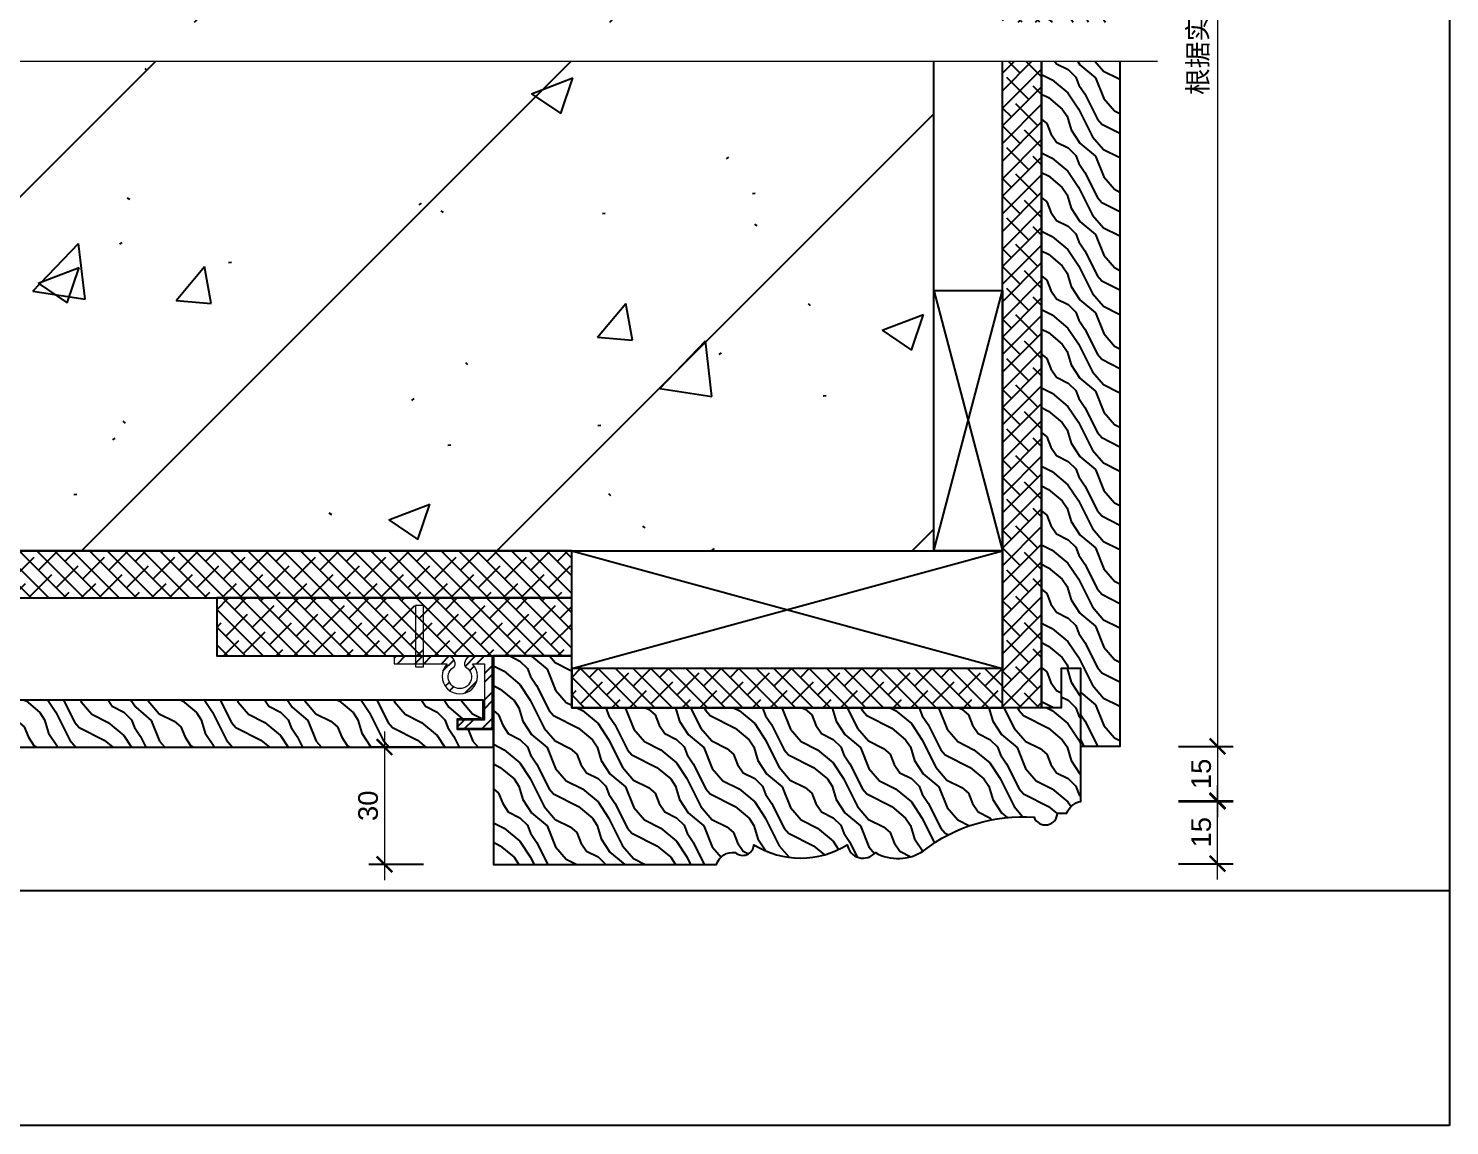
# Model space of a CAD drawing. Header units: millimetres. Extents: x 6321 to 120763, y -355 to 15211.
# Drawn here: x 50862.2 to 51225.1, y 8084.8 to 8364.8 of the extents above; entities that cross this region are included whole.
import ezdxf

# ---------------------------------------------------------------- set-up
doc = ezdxf.new("R2010")
doc.units = ezdxf.units.MM
doc.layers.add('_ACM-A-ANNO-DIMS', color=2, linetype='Continuous', lineweight=13)
for name, color, linetype in [('I-DETL-LW01', 1, 'Continuous'), ('I-DETL-LW02', 2, 'Continuous'), ('I-DETL-LW251', 251, 'Continuous'), ('PE-尺寸标注', 44, 'Continuous'), ('WALL TYPE$0$HATCH', 8, 'Continuous'), ('WALL TYPE$0$I-SECT-LW03', 3, 'Continuous')]:
    doc.layers.add(name, color=color, linetype=linetype)
doc.styles.add('Arial', font='ARIALUNI.ttf')
doc.dimstyles.new('Aec-Arch-M-2', dxfattribs={"dimscale": 2, "dimtxt": 2.5, "dimasz": 2, "dimexe": 2, "dimexo": 2, "dimgap": 0.8, "dimtad": 1, "dimdec": 0, "dimrnd": 1, "dimzin": 3, "dimdsep": 46, "dimtxsty": 'Arial', "dimblk": 'WALL TYPE$0$_ArchTick', "dimcen": 2.5, "dimdle": 2, "dimclrd": 256, "dimclre": 256, "dimclrt": 256, "dimazin": 2, "dimtfac": 0.75, "dimtdec": 0, "dimtix": 1, "dimtmove": 2, "dimatfit": 2, "dimfxl": 5, "dimfxlon": 1, "dimtolj": 1, "dimtzin": 0, "dimlwd": -1, "dimarcsym": 0})

# ---------------------------------------------------------------- blocks, each defined once
blk = doc.blocks.new('海龙_1215173755')
at = {"layer": 'WALL TYPE$0$HATCH', "ltscale": 2}
h = blk.add_hatch(dxfattribs=at)
h.set_pattern_fill('ANSI32', color=256, scale=0.5)
h.set_pattern_definition([(45, (-39299.69784487303, -12402.66931678472), (-3.367596045400933, 3.367596045400933), []), (45, (-39297.45277987303, -12402.66931678472), (-3.367596045400933, 3.367596045400933), [])])
edge = h.paths.add_edge_path()
edge.add_line((2.291405648800719, -7.1853693941448), (2.291405648895307, 11.2586301537176))
edge.add_line((2.291405648895307, 11.2586301537176), (-2.766336400527507, 11.2586301537176))
edge.add_arc((-2.766336402286313, 9.258630153718839), 1.999999999998765, 89.99999994961394, 201.2138913290534)
edge.add_arc((-5.973488088030813, 5.890560184772322), 2.965716505140973, -243.08079552205038, 63.080795825394205, ccw=False)
edge.add_arc((-9.180639785015451, 9.258630153719412), 1.999999999998192, 338.7861084524729, 450.0000000000145)
edge.add_line((-9.180639785015956, 11.2586301537176), (-22.73189232477307, 11.2586301537176))
edge.add_line((-22.73189232477307, 11.2586301537176), (-22.73189232477307, 9.258630153717604))
edge.add_line((-22.73189232477307, 9.258630153717604), (-9.180639785015956, 9.258630153717604))
edge.add_arc((-5.973488092764455, 6.085253332828891), 4.511778188748358, 135.3032882784527, 404.6967117215473)
edge.add_line((-2.766336400512955, 9.258630153717604), (0.2914056488953065, 9.258630153717604))
edge.add_line((0.2914056488953065, 9.258630153717604), (0.2914056488007191, -3.505607322171272))
edge.add_line((0.2914056488007191, -3.505607322171272), (0.2914056488007191, -5.106938799261115))
edge.add_line((0.2914056488007191, -5.106938799261115), (-6.499315307970392, -5.10693879925384))
edge.add_line((-6.499315307970392, -5.10693879925384), (-6.499315307970392, -7.1853693941448))
edge.add_line((-6.499315307970392, -7.1853693941448), (2.291405648800719, -7.1853693941448))
at = {"color": 1, "linetype": 'Continuous', "lineweight": 15, "elevation": 7.839925138837386}
blk.add_lwpolyline([(-17.26337170643092, 24.12776406589728), (-17.26337170643092, 8.526522878431933), (-15.24067591447965, 8.526522878431933), (-15.24067591447965, 24.12776406589728)], close=True, dxfattribs=at)
at = {"color": 1, "linetype": 'Continuous', "lineweight": 15}
blk.add_lwpolyline([(2.291405648800719, -7.1853693941448), (2.291405648895307, 11.2586301537176), (-2.766336400527507, 11.2586301537176, 0.5273176530246371), (-4.630808598572912, 8.534928952069095, -4.178275816144416), (-7.31616759148892, 8.534928944960484, 0.5273176539620763), (-9.180639785015956, 11.2586301537176), (-22.73189232477307, 11.2586301537176), (-22.73189232477307, 9.258630153717604), (-9.180639785015956, 9.258630153717604, 2.396255539831327), (-2.766336400512955, 9.258630153717604), (0.2914056488953065, 9.258630153717604), (0.2914056488007191, -3.505607322171272), (0.2914056488007191, -5.106938799261115), (-6.499315307970392, -5.10693879925384), (-6.499315307970392, -7.1853693941448)], format="xyb", close=True, dxfattribs=at)
blk = doc.blocks.new('海龙_1215174788')
at = {"layer": 'I-DETL-LW01'}
for p, q in [((-54.99961099407665, 0), (54.99961099407665, -30.00060239396589)), ((-54.99961099407665, -30.00060239396589), (54.99961099407665, 0))]:
    blk.add_line(p, q, dxfattribs=at)
blk.add_lwpolyline([(54.99961099407665, -30.00060239396589), (-54.99961099407665, -30.00060239396589), (-54.99961099407665, 0), (54.99961099407665, 0), (54.99961099407665, -30.00060239396589)], close=True, dxfattribs=at)
blk = doc.blocks.new('K_01')
at = {"layer": 'I-DETL-LW01'}
for p, q in [((-8.75, 0), (8.75, -66.47123560730688)), ((-8.75, -66.47123560730688), (8.75, 0))]:
    blk.add_line(p, q, dxfattribs=at)
blk.add_lwpolyline([(8.75, -66.47123560730688), (-8.75, -66.47123560730688), (-8.75, 0), (8.75, 0), (8.75, -66.47123560730688)], close=True, dxfattribs=at)
blk = doc.blocks.new('WALL TYPE$0$_ArchTick')
at = {"color": 0, "linetype": 'ByBlock', "const_width": 0.15}
blk.add_lwpolyline([(-0.5, -0.5), (0.5, 0.5)], dxfattribs=at)
blk = doc.blocks.new('*D182')
at = {"layer": '_ACM-A-ANNO-DIMS', "ltscale": 2, "transparency": 16777216}
blk.add_line((50953.15378787508, 8185.361577973501), (50953.15378787508, 8147.420301841121), dxfattribs=at)
at = {"layer": '_ACM-A-ANNO-DIMS', "linetype": 'Continuous', "lineweight": -2, "ltscale": 2, "transparency": 16777216}
for p, q in [((50963.15378787508, 8181.361577973501), (50949.15378787508, 8181.361577973501)), ((50963.15378787508, 8151.420301841121), (50949.15378787508, 8151.420301841121))]:
    blk.add_line(p, q, dxfattribs=at)
at = {"layer": 'Defpoints', "color": 0, "linetype": 'Continuous', "ltscale": 2, "transparency": 16777216}
for p in [(50980.96319550779, 8181.361577973501), (50953.15378787508, 8151.420301841121), (50980.96307391734, 8151.420301841121)]:
    blk.add_point(p, dxfattribs=at)
at = {"layer": '_ACM-A-ANNO-DIMS', "linetype": 'Continuous', "ltscale": 2, "transparency": 16777216, "xscale": 4, "yscale": 4, "zscale": 4}
for p, rotation in [((50953.15378787508, 8181.361577973501), 90), ((50953.15378787508, 8151.420301841121), 270)]:
    blk.add_blockref('WALL TYPE$0$_ArchTick', p, dxfattribs=dict(at, rotation=rotation))
at = {"layer": '_ACM-A-ANNO-DIMS', "linetype": 'Continuous', "ltscale": 2, "transparency": 16777216, "insert": (50948.99921761586, 8166.390939907295), "char_height": 5, "attachment_point": 5, "rotation": 90, "style": 'Arial'}
blk.add_mtext('\\A1;30', dxfattribs=at)
blk = doc.blocks.new('*D222')
at = {"layer": '_ACM-A-ANNO-DIMS', "ltscale": 2, "transparency": 16777216}
blk.add_line((51165.88811709342, 8545.326482005743), (51165.88811709342, 8177.533391093795), dxfattribs=at)
at = {"layer": '_ACM-A-ANNO-DIMS', "linetype": 'Continuous', "lineweight": -2, "ltscale": 2, "transparency": 16777216}
for p, q in [((51155.88811709342, 8541.326482005743), (51169.88811709342, 8541.326482005743)), ((51155.88811709342, 8181.533391093795), (51169.88811709342, 8181.533391093795))]:
    blk.add_line(p, q, dxfattribs=at)
at = {"layer": 'Defpoints', "color": 0, "linetype": 'Continuous', "ltscale": 2, "transparency": 16777216}
for p in [(51140.96319550779, 8541.326482005743), (51140.96319550792, 8181.533391093795), (51165.88811709342, 8181.533391093795)]:
    blk.add_point(p, dxfattribs=at)
at = {"layer": '_ACM-A-ANNO-DIMS', "linetype": 'Continuous', "ltscale": 2, "transparency": 16777216, "xscale": 4, "yscale": 4, "zscale": 4}
for p, rotation in [((51165.88811709342, 8541.326482005743), 90), ((51165.88811709342, 8181.533391093795), 270)]:
    blk.add_blockref('WALL TYPE$0$_ArchTick', p, dxfattribs=dict(at, rotation=rotation))
at = {"layer": '_ACM-A-ANNO-DIMS', "linetype": 'Continuous', "ltscale": 2, "transparency": 16777216, "insert": (51161.1145154563, 8361.429936549754), "char_height": 5, "attachment_point": 5, "rotation": 90, "style": 'Arial'}
blk.add_mtext('\\A1;根据实际', dxfattribs=at)
blk = doc.blocks.new('*D221')
at = {"layer": '_ACM-A-ANNO-DIMS', "ltscale": 2, "transparency": 16777216}
blk.add_line((51165.88811709345, 8185.533391093795), (51165.88811709345, 8163.51093016616), dxfattribs=at)
at = {"layer": '_ACM-A-ANNO-DIMS', "linetype": 'Continuous', "lineweight": -2, "ltscale": 2, "transparency": 16777216}
for p, q in [((51155.88811709345, 8181.533391093795), (51169.88811709345, 8181.533391093795)), ((51155.88811709345, 8167.51093016616), (51169.88811709345, 8167.51093016616))]:
    blk.add_line(p, q, dxfattribs=at)
at = {"layer": 'Defpoints', "color": 0, "linetype": 'Continuous', "ltscale": 2, "transparency": 16777216}
for p in [(51140.96319550792, 8181.533391093795), (51140.96319550792, 8167.51093016616), (51165.88811709345, 8167.51093016616)]:
    blk.add_point(p, dxfattribs=at)
at = {"layer": '_ACM-A-ANNO-DIMS', "linetype": 'Continuous', "ltscale": 2, "transparency": 16777216, "xscale": 4, "yscale": 4, "zscale": 4}
for p, rotation in [((51165.88811709345, 8181.533391093795), 90), ((51165.88811709345, 8167.51093016616), 270)]:
    blk.add_blockref('WALL TYPE$0$_ArchTick', p, dxfattribs=dict(at, rotation=rotation))
at = {"layer": '_ACM-A-ANNO-DIMS', "linetype": 'Continuous', "ltscale": 2, "transparency": 16777216, "insert": (51161.73354683422, 8174.522160629962), "char_height": 5, "attachment_point": 5, "rotation": 90, "style": 'Arial'}
blk.add_mtext('\\A1;15', dxfattribs=at)
blk = doc.blocks.new('*D220')
at = {"layer": '_ACM-A-ANNO-DIMS', "ltscale": 2, "transparency": 16777216}
blk.add_line((51165.88811709345, 8147.59199086017), (51165.88811709345, 8171.682966786289), dxfattribs=at)
at = {"layer": '_ACM-A-ANNO-DIMS', "linetype": 'Continuous', "lineweight": -2, "ltscale": 2, "transparency": 16777216}
for p, q in [((51155.88811709345, 8167.682966786289), (51169.88811709345, 8167.682966786289)), ((51155.88811709345, 8151.59199086017), (51169.88811709345, 8151.59199086017))]:
    blk.add_line(p, q, dxfattribs=at)
at = {"layer": 'Defpoints', "color": 0, "linetype": 'Continuous', "ltscale": 2, "transparency": 16777216}
for p in [(51140.96319550779, 8167.682966786289), (51165.88811709345, 8167.682966786289), (51140.96319550779, 8151.59199086017)]:
    blk.add_point(p, dxfattribs=at)
at = {"layer": '_ACM-A-ANNO-DIMS', "linetype": 'Continuous', "ltscale": 2, "transparency": 16777216, "xscale": 4, "yscale": 4, "zscale": 4}
for p, rotation in [((51165.88811709345, 8167.682966786289), 90), ((51165.88811709345, 8151.59199086017), 270)]:
    blk.add_blockref('WALL TYPE$0$_ArchTick', p, dxfattribs=dict(at, rotation=rotation))
at = {"layer": '_ACM-A-ANNO-DIMS', "linetype": 'Continuous', "ltscale": 2, "transparency": 16777216, "insert": (51161.73354683422, 8159.637478823214), "char_height": 5, "attachment_point": 5, "rotation": 90, "style": 'Arial'}
blk.add_mtext('\\A1;15', dxfattribs=at)

msp = doc.modelspace()

# ---------------------------------------------------------------- hatches: boundary and pattern name
h = msp.add_hatch()
h.set_pattern_fill('0-钢筋混凝土001-DOM', color=250, scale=15, pattern_type=2)
h.set_pattern_definition([(45, (48203.46319550776, 10862.37605782841), (-53.03300858899107, 53.03300858899107), []), (49.99999999999999, (48203.46319550776, 10862.37605782841), (107.589027390113, -9.412820247389266), [11.25, -123.75]), (355, (48203.46319550776, 10862.37605782841), (-20.81270004195, 112.8288200550018), [9, -99]), (100.4514, (48212.42894750276, 10861.59165682382), (86.77640725710323, 103.415931309143), [9.5610285, -105.1713168]), (46.18420000000001, (48203.46319550776, 10892.37605782841), (160.0861572938467, -24.82785214935271), [16.875, -185.625]), (96.6356, (48216.80370725277, 10890.30706177382), (140.1994058323055, 146.1176806350663), [14.3415432, -157.75695]), (351.1842, (48203.46319550776, 10892.37605782841), (140.1992917700441, 146.1177901387987), [13.5, -148.5]), (21, (48218.46319550776, 10884.87605782841), (89.53605781776925, -60.39283359980082), [11.25, -123.75]), (326.0000000000001, (48218.46319550776, 10884.87605782841), (36.49729978823727, 108.772506757028), [9, -99]), (71.4514, (48225.92453045726, 10879.84331692832), (126.0333942872235, 48.37957450649286), [9.5610285, -105.1713168]), (37.50000000000001, (48203.46319550726, 10862.37605782832), (1.8239782975936, 49.93407807469672), [0.75, -97.8, 0.75, -100.5, 0.75, -99.375]), (7.499999999999999, (48203.46319550726, 10862.37605782832), (39.46043061632229, 59.16175678235403), [0.75, -57.3, 0.75, -95.55, 0.75, -37.875]), (327.5, (48170.01319550726, 10862.37605782832), (80.07336542586135, -3.383230760156997), [0.75, -37.5, 0.75, -117, 0.75, -155.25]), (317.5, (48155.01319550276, 10862.37605782382), (87.47792540135794, 15.01574734984763), [0.75, -48.75, 0.75, -77.69999999999999, 0.75, -110.25])])
h.paths.add_polyline_path([(51093.46319550777, 8356.343918239701), (50827.31908798958, 8356.343918239701), (50824.81908798959, 8349.475224691061), (50819.81908798958, 8363.212611788342), (50817.31908798958, 8356.343918239701), (50520.2005391782, 8356.343918239701), (50520.20053917819, 8231.420238531206), (51093.46319550776, 8231.420238531206)])
h.paths.add_polyline_path([(50827.31908798959, 8366.343918239701), (51093.46319550778, 8366.343918239701), (51093.46319550776, 8491.267597948197), (50520.20053917821, 8491.267597948197), (50520.20053917821, 8391.944891640087), (50527.06923272684, 8389.44489164009), (50513.33184562957, 8384.44489164009), (50520.20053917819, 8381.944891640094), (50520.2005391782, 8366.343918239701), (50817.3190879896, 8366.343918239701), (50819.81908798958, 8368.650253528258), (50824.81908798959, 8359.475224691054)])
at = {"layer": 'I-DETL-LW251'}
h = msp.add_hatch(dxfattribs=at)
h.set_pattern_fill('ANSI38', color=250, angle=-1.272221872585407e-14)
h.set_pattern_definition([(44.99999999999999, (11678.68264750297, -4268.35191951361), (-2.245064030267288, 2.245064030267289), []), (135, (11678.68264750297, -4268.35191951361), (-6.735192090801863, 2.24506403026729), [7.9375, -4.7625])])
h.paths.add_polyline_path([(51110.96319550777, 8366.343918239701), (51120.96319550776, 8366.343918239701), (51120.96319550776, 8531.268327303998), (51110.96319550776, 8531.268327303998)])
h.paths.add_polyline_path([(51120.96319550776, 8356.343918239701), (51110.96319550777, 8356.343918239701), (51110.96319550776, 8191.419448201152), (51120.96319550776, 8191.419448201152)])
h = msp.add_hatch(dxfattribs=at)
h.set_pattern_fill('ANSI38', color=250, angle=-90.00000000000001)
h.set_pattern_definition([(315, (40173.8296420254, 44493.26620055972), (2.245064030267289, 2.245064030267288), []), (44.99999999999999, (40173.8296420254, 44493.26620055972), (2.24506403026729, 6.735192090801864), [7.9375, -4.7625])])
h.paths.add_polyline_path([(50520.2005391782, 8231.420238531206), (50520.2005391782, 8219.420238531213), (51000.96397351961, 8219.420238531206), (51000.96397351961, 8231.420238531206)])
h = msp.add_hatch(dxfattribs=at)
h.set_pattern_fill('ANSI38', color=250, angle=-90.00000000000001)
h.set_pattern_definition([(315, (51449.17870680094, 7502.47904100406), (2.245064030267289, 2.245064030267288), []), (44.99999999999999, (51449.17870680094, 7502.47904100406), (2.24506403026729, 6.735192090801864), [7.9375, -4.7625])])
h.paths.add_polyline_path([(50910.33831207493, 8219.42020809096), (50910.33831207493, 8204.620208090957), (51000.96397351961, 8204.620208138243), (51000.96397351961, 8219.420208138246)])
h = msp.add_hatch(dxfattribs=at)
h.set_pattern_fill('ANSI38', color=250, angle=-90.00000000000001)
h.set_pattern_definition([(315, (11678.68264750297, -4209.307738811224), (2.245064030267289, 2.245064030267288), []), (44.99999999999999, (11678.68264750297, -4209.307738811224), (2.24506403026729, 6.735192090801864), [7.9375, -4.7625])])
h.paths.add_polyline_path([(51110.96319550776, 8201.419636137241), (51000.96397351961, 8201.419636137241), (51000.96397351961, 8191.419636137241), (51110.96319550776, 8191.419636137241)])
at = {"layer": 'PE-尺寸标注'}
h = msp.add_hatch(dxfattribs=at)
h.set_pattern_fill('木纹面1', color=250, scale=5, angle=-90.00000000000001, style=0, pattern_type=2)
h.set_pattern_definition([(333.43494882, (11679.54917000297, -4286.28518076361), (-1.019976211198673e-09, -19.9999999776412), [4.62136835, -17.7393114]), (310.60129465, (11696.84313625297, -4273.128141413609), (1.801355298598903e-08, -19.99999998960277), [4.1580665, -88.037378]), (310.60129465, (11716.84313625297, -4283.128141413609), (1.801355298598903e-08, -19.99999998960277), [4.1580665, -88.037378]), (310.60129465, (11736.84313625297, -4293.128141413609), (-1.452601694144764e-08, -19.99999995163994), [4.1580665, -88.037378]), (333.43494882, (11676.75429800297, -4276.13774476361), (-1.019976211198673e-09, -19.9999999776412), [4.2370078, -18.12367195]), (320.19442891, (11680.54399300297, -4278.032592263609), (7.906954014466862e-10, -20.00000001048198), [2.2404905, -75.862006]), (320.19442891, (11700.54399300297, -4288.032592263609), (7.906954014466862e-10, -20.00000001048198), [2.2404905, -75.862006]), (320.19442891, (11720.54399300297, -4298.032592263609), (7.906954014466862e-10, -20.00000001048198), [2.2404905, -75.862006]), (291.80140949, (11682.26518550297, -4279.46691931361), (-2.658084518818019e-08, -19.99999999207265), [2.86871215, -50.9829359]), (303.69006753, (11683.33059845297, -4282.13045171361), (-1.246418956594856e-08, -20.00000002516126), [2.521813, -33.53369975]), (333.4349488, (11684.72944860297, -4284.22872696361), (-8.001292847099853e-09, -19.9999999776412), [3.3552885, -19.0053909]), (315, (11687.73051020297, -4285.72925776361), (-3.216245293956312e-15, -19.99999996643937), [2.7178182, -53.8507243]), (315, (11707.73051020297, -4295.72925776361), (-3.216245293956312e-15, -19.99999996643937), [2.7178182, -53.8507243]), (291.80140949, (11689.65229785297, -4287.65104541361), (-2.658084518818019e-08, -19.99999999207265), [2.19237, -51.65927799999999]), (333.4349488, (11676.29213715297, -4269.656664313609), (-8.001292847099853e-09, -19.9999999776412), [7.1895999, -15.1710799]), (320.19442891, (11682.72271080297, -4272.87195116361), (7.906954014466862e-10, -20.00000001048198), [4.573562, -73.5289349]), (320.19442891, (11702.72271080297, -4282.87195116361), (7.906954014466862e-10, -20.00000001048198), [4.573562, -73.5289349]), (320.19442891, (11722.72271080297, -4292.87195116361), (7.906954014466862e-10, -20.00000001048198), [4.573562, -73.5289349]), (303.69006753, (11686.23621835297, -4275.79987411361), (-1.246418956594856e-08, -20.00000002516126), [2.2405595, -33.8149534]), (285.9453959, (11687.47905705297, -4277.66413216361), (-1.449476090150599e-06, -19.99999999510854), [3.5624845, -69.23861445]), (303.69006753, (11688.45774675297, -4281.08954626361), (-1.246418956594856e-08, -20.00000002516126), [4.0929665, -31.9625462]), (320.19442891, (11690.72811610297, -4284.49510026361), (7.906954014466862e-10, -20.00000001048198), [5.197338, -72.905159]), (320.19442891, (11710.72811610297, -4294.49510026361), (7.906954014466862e-10, -20.00000001048198), [5.197338, -72.905159]), (320.1944289, (11730.72811610297, -4304.49510026361), (-2.699962361392391e-09, -20.00000001048198), [5.197338, -72.905159]), (291.80140949, (11694.72082385297, -4287.82236011361), (-2.658084518818019e-08, -19.99999999207265), [5.7145015, -48.137147]), (320.19442891, (11683.68264750297, -4268.35191951361), (7.906954014466862e-10, -20.00000001048198), [5.214066750000001, -72.88842999999999]), (320.19442891, (11703.68264750297, -4278.35191951361), (7.906954014466862e-10, -20.00000001048198), [5.214066750000001, -72.88842999999999]), (320.19442891, (11723.68264750297, -4288.35191951361), (7.906954014466862e-10, -20.00000001048198), [5.214066750000001, -72.88842999999999]), (303.69006753, (11687.68820450297, -4271.68988371361), (-1.246418956594856e-08, -20.00000002516126), [4.838075, -31.21743775]), (296.56505118, (11690.37188570297, -4275.71540541361), (1.019971999154131e-09, -19.9999999776412), [7.985959999999986, -81.45675899999979]), (296.56505118, (11710.37188570297, -4285.71540541361), (1.019971999154131e-09, -19.9999999776412), [7.985959999999986, -81.45675899999979]), (310.60129465, (11693.94333400297, -4282.85828651361), (1.801355298598903e-08, -19.99999998960277), [4.319301400000001, -87.87614315]), (310.60129465, (11713.94333400297, -4292.85828651361), (1.801355298598903e-08, -19.99999998960277), [4.319301400000001, -87.87614315]), (310.60129465, (11733.94333400297, -4302.85828451361), (1.801355298598903e-08, -19.99999998960277), [4.319301400000001, -87.87614315]), (303.69006753, (11690.46652305297, -4269.68660901361), (-1.246418956594856e-08, -20.00000002516126), [2.73579165, -33.31972211]), (296.5650512, (11691.98406720297, -4271.96292526361), (8.001286414609262e-09, -19.9999999776412), [7.158076199999987, -82.28464299999978]), (296.5650512, (11711.98406720297, -4281.96292526361), (-8.144143126213724e-08, -20.00000002236256), [7.158076199999987, -82.28464299999978]), (310.60129465, (11695.18525600297, -4278.365303263609), (1.801355298598903e-08, -19.99999998960277), [1.700823, -90.49462155]), (310.60129465, (11715.18525600297, -4288.365303263609), (1.801355298598903e-08, -19.99999998960277), [1.700823, -90.49462155]), (310.60129465, (11735.18525600297, -4298.365303013609), (1.801355298598903e-08, -19.99999998960277), [1.700823, -90.49462155])])
h.paths.add_polyline_path([(51140.96319550777, 8356.343918239701), (51120.96319550777, 8356.343918239701), (51120.96319550776, 8191.419448201152), (51125.96287861154, 8191.419417715955), (51125.96287861154, 8201.419387228827), (51130.96319550776, 8201.419387228827), (51130.96319550776, 8181.533391093788), (51140.96319550776, 8181.533391093792)])
h.paths.add_polyline_path([(51140.96319550776, 8541.154445385615), (51130.96319550776, 8541.154445385615), (51130.96319550776, 8521.26844925058), (51125.96287861154, 8521.26844925058), (51125.96287861154, 8531.268418763451), (51120.96319550776, 8531.268388278255), (51120.96319550776, 8366.343918239701), (51140.96319550777, 8366.343918239701)])
h = msp.add_hatch(dxfattribs=at)
h.set_pattern_fill('木纹面1', color=250, scale=5, angle=-90.00000000000001, style=0, pattern_type=2)
h.set_pattern_definition([(333.43494882, (11679.54917000297, -4227.241000061224), (-1.019976211198673e-09, -19.9999999776412), [4.62136835, -17.7393114]), (310.60129465, (11696.84313625297, -4214.083960711224), (1.801355298598903e-08, -19.99999998960277), [4.1580665, -88.037378]), (310.60129465, (11716.84313625297, -4224.083960711224), (1.801355298598903e-08, -19.99999998960277), [4.1580665, -88.037378]), (310.60129465, (11736.84313625297, -4234.083960711224), (-1.452601694144764e-08, -19.99999995163994), [4.1580665, -88.037378]), (333.43494882, (11676.75429800297, -4217.093564061224), (-1.019976211198673e-09, -19.9999999776412), [4.2370078, -18.12367195]), (320.19442891, (11680.54399300297, -4218.988411561224), (7.906954014466862e-10, -20.00000001048198), [2.2404905, -75.862006]), (320.19442891, (11700.54399300297, -4228.988411561224), (7.906954014466862e-10, -20.00000001048198), [2.2404905, -75.862006]), (320.19442891, (11720.54399300297, -4238.988411561224), (7.906954014466862e-10, -20.00000001048198), [2.2404905, -75.862006]), (291.80140949, (11682.26518550297, -4220.422738611224), (-2.658084518818019e-08, -19.99999999207265), [2.86871215, -50.9829359]), (303.69006753, (11683.33059845297, -4223.086271011224), (-1.246418956594856e-08, -20.00000002516126), [2.521813, -33.53369975]), (333.4349488, (11684.72944860297, -4225.184546261225), (-8.001292847099853e-09, -19.9999999776412), [3.3552885, -19.0053909]), (315, (11687.73051020297, -4226.685077061225), (-3.216245293956312e-15, -19.99999996643937), [2.7178182, -53.8507243]), (315, (11707.73051020297, -4236.685077061225), (-3.216245293956312e-15, -19.99999996643937), [2.7178182, -53.8507243]), (291.80140949, (11689.65229785297, -4228.606864711224), (-2.658084518818019e-08, -19.99999999207265), [2.19237, -51.65927799999999]), (333.4349488, (11676.29213715297, -4210.612483611224), (-8.001292847099853e-09, -19.9999999776412), [7.1895999, -15.1710799]), (320.19442891, (11682.72271080297, -4213.827770461225), (7.906954014466862e-10, -20.00000001048198), [4.573562, -73.5289349]), (320.19442891, (11702.72271080297, -4223.827770461225), (7.906954014466862e-10, -20.00000001048198), [4.573562, -73.5289349]), (320.19442891, (11722.72271080297, -4233.827770461225), (7.906954014466862e-10, -20.00000001048198), [4.573562, -73.5289349]), (303.69006753, (11686.23621835297, -4216.755693411224), (-1.246418956594856e-08, -20.00000002516126), [2.2405595, -33.8149534]), (285.9453959, (11687.47905705297, -4218.619951461224), (-1.449476090150599e-06, -19.99999999510854), [3.5624845, -69.23861445]), (303.69006753, (11688.45774675297, -4222.045365561225), (-1.246418956594856e-08, -20.00000002516126), [4.0929665, -31.9625462]), (320.19442891, (11690.72811610297, -4225.450919561225), (7.906954014466862e-10, -20.00000001048198), [5.197338, -72.905159]), (320.19442891, (11710.72811610297, -4235.450919561225), (7.906954014466862e-10, -20.00000001048198), [5.197338, -72.905159]), (320.1944289, (11730.72811610297, -4245.450919561225), (-2.699962361392391e-09, -20.00000001048198), [5.197338, -72.905159]), (291.80140949, (11694.72082385297, -4228.778179411224), (-2.658084518818019e-08, -19.99999999207265), [5.7145015, -48.137147]), (320.19442891, (11683.68264750297, -4209.307738811224), (7.906954014466862e-10, -20.00000001048198), [5.214066750000001, -72.88842999999999]), (320.19442891, (11703.68264750297, -4219.307738811224), (7.906954014466862e-10, -20.00000001048198), [5.214066750000001, -72.88842999999999]), (320.19442891, (11723.68264750297, -4229.307738811224), (7.906954014466862e-10, -20.00000001048198), [5.214066750000001, -72.88842999999999]), (303.69006753, (11687.68820450297, -4212.645703011224), (-1.246418956594856e-08, -20.00000002516126), [4.838075, -31.21743775]), (296.56505118, (11690.37188570297, -4216.671224711225), (1.019971999154131e-09, -19.9999999776412), [7.985959999999985, -81.45675899999978]), (296.56505118, (11710.37188570297, -4226.671224711225), (1.019971999154131e-09, -19.9999999776412), [7.985959999999985, -81.45675899999978]), (310.60129465, (11693.94333400297, -4223.814105811224), (1.801355298598903e-08, -19.99999998960277), [4.319301400000001, -87.87614315]), (310.60129465, (11713.94333400297, -4233.814105811224), (1.801355298598903e-08, -19.99999998960277), [4.319301400000001, -87.87614315]), (310.60129465, (11733.94333400297, -4243.814103811224), (1.801355298598903e-08, -19.99999998960277), [4.319301400000001, -87.87614315]), (303.69006753, (11690.46652305297, -4210.642428311225), (-1.246418956594856e-08, -20.00000002516126), [2.73579165, -33.31972211]), (296.5650512, (11691.98406720297, -4212.918744561224), (8.001286414609262e-09, -19.9999999776412), [7.158076199999986, -82.28464299999976]), (296.5650512, (11711.98406720297, -4222.918744561224), (-8.144143126213724e-08, -20.00000002236256), [7.158076199999986, -82.28464299999976]), (310.60129465, (11695.18525600297, -4219.321122561224), (1.801355298598903e-08, -19.99999998960277), [1.700823, -90.49462155]), (310.60129465, (11715.18525600297, -4229.321122561224), (1.801355298598903e-08, -19.99999998960277), [1.700823, -90.49462155]), (310.60129465, (11735.18525600297, -4239.321122311224), (1.801355298598903e-08, -19.99999998960277), [1.700823, -90.49462155])])
edge = h.paths.add_edge_path()
edge.add_line((51125.96287861154, 8191.419417715955), (51000.96397351961, 8191.420179887489))
edge.add_line((51000.96397351961, 8191.420179887489), (51000.96397351961, 8204.620208113181))
edge.add_line((51000.96397351961, 8204.620208113181), (50980.96397351961, 8204.620208113181))
edge.add_line((50980.96397351961, 8204.620208113181), (50980.96397351961, 8151.420301835631))
edge.add_line((50980.96397351961, 8151.420301835631), (51037.97091500978, 8151.419954240042))
edge.add_arc((51042.06354434999, 8150.22803928257), 4.262660692834688, 80.88607955139321, 163.7626167165159, ccw=False)
edge.add_arc((51044.63016726039, 8156.611681212722), 2.882226526251511, 228.9864228318044, 356.7599828102248)
edge.add_arc((51059.42983588472, 8175.679195888584), 22.62618195595348, 238.2028259484443, 301.7946807328842)
edge.add_arc((51075.39892510635, 8157.117260235213), 4.102787472591847, 189.3845171837228, 319.2342967435848)
edge.add_arc((51084.28548259209, 8164.693567262583), 11.77156623235206, 240.5974443879544, 303.6714147725338)
edge.add_arc((51116.06661945933, 8122.590151454771), 41.00637843887886, 85.84042374837338, 128.0152296957374, ccw=False)
edge.add_arc((51121.92373488429, 8164.570629767444), 3.079146203870719, 200.5750120054761, 358.5813449603137)
edge.add_line((51125.00193727404, 8164.494397277154), (51127.38719117108, 8164.494150084571))
edge.add_arc((51131.85314233567, 8162.828269912063), 4.766537165871872, 100.76455985437161, 159.5435792438906, ccw=False)
edge.add_line((51130.96287861154, 8167.510930166154), (51130.96287861154, 8201.419387228827))
edge.add_line((51130.96287861154, 8201.419387228827), (51125.96287861154, 8201.419387228827))
edge.add_line((51125.96287861154, 8201.419387228827), (51125.96287861154, 8191.419387228827))
h = msp.add_hatch(dxfattribs=at)
h.set_pattern_fill('木纹面1', color=250, scale=5, angle=-90.00000000000001, style=0, pattern_type=2)
h.set_pattern_definition([(333.4349488199999, (39998.43932533385, 44269.71507002993), (-1.019976668893771e-09, -19.9999999776412), [4.621368349999997, -17.73931139999999]), (310.60129465, (40015.73329158385, 44282.87210937993), (1.801355252829393e-08, -19.99999998960277), [4.1580665, -88.037378]), (310.60129465, (40035.73329158385, 44272.87210937993), (1.801355252829393e-08, -19.99999998960277), [4.1580665, -88.037378]), (310.60129465, (40055.73329158385, 44262.87210937993), (-1.452601739914274e-08, -19.99999995163994), [4.1580665, -88.037378]), (333.4349488199999, (39995.64445333385, 44279.86250602993), (-1.019976668893771e-09, -19.9999999776412), [4.237007799999997, -18.12367194999999]), (320.19442891, (39999.43414833385, 44277.96765852994), (7.906949437515879e-10, -20.00000001048198), [2.240490499999999, -75.86200599999995]), (320.19442891, (40019.43414833385, 44267.96765852994), (7.906949437515879e-10, -20.00000001048198), [2.240490499999999, -75.86200599999995]), (320.19442891, (40039.43414833385, 44257.96765852994), (7.906949437515879e-10, -20.00000001048198), [2.240490499999999, -75.86200599999995]), (291.80140949, (40001.15534083385, 44276.53333147994), (-2.658084564587528e-08, -19.99999999207265), [2.86871215, -50.9829359]), (303.69006753, (40002.22075378385, 44273.86979907993), (-1.246419002364366e-08, -20.00000002516126), [2.521813, -33.53369975]), (333.4349488, (40003.61960393385, 44271.77152382994), (-8.001293304794952e-09, -19.9999999776412), [3.3552885, -19.0053909]), (315, (40006.62066553385, 44270.27099302994), (-3.673940391277071e-15, -19.99999996643937), [2.7178182, -53.8507243]), (315, (40026.62066553385, 44260.27099302994), (-3.673940391277071e-15, -19.99999996643937), [2.7178182, -53.8507243]), (291.80140949, (40008.54245318385, 44268.34920537993), (-2.658084564587528e-08, -19.99999999207265), [2.19237, -51.65927799999999]), (333.4349488, (39995.18229248385, 44286.34358647993), (-8.001293304794952e-09, -19.9999999776412), [7.1895999, -15.1710799]), (320.19442891, (40001.61286613384, 44283.12829962993), (7.906949437515879e-10, -20.00000001048198), [4.573561999999997, -73.52893489999995]), (320.19442891, (40021.61286613384, 44273.12829962993), (7.906949437515879e-10, -20.00000001048198), [4.573561999999997, -73.52893489999995]), (320.19442891, (40041.61286613384, 44263.12829962993), (7.906949437515879e-10, -20.00000001048198), [4.573561999999997, -73.52893489999995]), (303.69006753, (40005.12637368384, 44280.20037667994), (-1.246419002364366e-08, -20.00000002516126), [2.2405595, -33.8149534]), (285.9453959, (40006.36921238385, 44278.33611862994), (-1.449476090608294e-06, -19.99999999510854), [3.5624845, -69.23861444999999]), (303.69006753, (40007.34790208385, 44274.91070452994), (-1.246419002364366e-08, -20.00000002516126), [4.0929665, -31.9625462]), (320.19442891, (40009.61827143385, 44271.50515052994), (7.906949437515879e-10, -20.00000001048198), [5.197337999999998, -72.90515899999995]), (320.19442891, (40029.61827143385, 44261.50515052994), (7.906949437515879e-10, -20.00000001048198), [5.197337999999998, -72.90515899999995]), (320.1944289, (40049.61827143385, 44251.50515052994), (-2.69996281908749e-09, -20.00000001048198), [5.197338, -72.905159]), (291.80140949, (40013.61097918385, 44268.17789067994), (-2.658084564587528e-08, -19.99999999207265), [5.7145015, -48.137147]), (320.19442891, (40002.57280283385, 44287.64833127993), (7.906949437515879e-10, -20.00000001048198), [5.214066749999998, -72.88842999999994]), (320.19442891, (40022.57280283385, 44277.64833127993), (7.906949437515879e-10, -20.00000001048198), [5.214066749999998, -72.88842999999994]), (320.19442891, (40042.57280283385, 44267.64833127993), (7.906949437515879e-10, -20.00000001048198), [5.214066749999998, -72.88842999999994]), (303.69006753, (40006.57835983385, 44284.31036707994), (-1.246419002364366e-08, -20.00000002516126), [4.838075, -31.21743775]), (296.56505118, (40009.26204103385, 44280.28484537993), (1.019971541459033e-09, -19.9999999776412), [7.98595999999998, -81.45675899999969]), (296.56505118, (40029.26204103385, 44270.28484537993), (1.019971541459033e-09, -19.9999999776412), [7.98595999999998, -81.45675899999969]), (310.60129465, (40012.83348933385, 44273.14196427994), (1.801355252829393e-08, -19.99999998960277), [4.319301400000001, -87.87614315]), (310.60129465, (40032.83348933385, 44263.14196427994), (1.801355252829393e-08, -19.99999998960277), [4.319301400000001, -87.87614315]), (310.60129465, (40052.83348933385, 44253.14196627994), (1.801355252829393e-08, -19.99999998960277), [4.319301400000001, -87.87614315]), (303.69006753, (40009.35667838385, 44286.31364177993), (-1.246419002364366e-08, -20.00000002516126), [2.73579165, -33.31972211]), (296.5650512, (40010.87422253385, 44284.03732552994), (8.001285956914164e-09, -19.9999999776412), [7.15807619999998, -82.28464299999968]), (296.5650512, (40030.87422253385, 44274.03732552994), (-8.144143171983234e-08, -20.00000002236256), [7.15807619999998, -82.28464299999968]), (310.60129465, (40014.07541133385, 44277.63494752993), (1.801355252829393e-08, -19.99999998960277), [1.700823, -90.49462155]), (310.60129465, (40034.07541133385, 44267.63494752993), (1.801355252829393e-08, -19.99999998960277), [1.700823, -90.49462155]), (310.60129465, (40054.07541133385, 44257.63494777993), (1.801355252829393e-08, -19.99999998960277), [1.700823, -90.49462155])])
h.paths.add_polyline_path([(50780.96321064568, 8193.361577973497), (50780.96318673631, 8181.361577973497), (50980.96319550776, 8181.361577973497), (50980.96319550776, 8185.814066116305), (50971.77040452113, 8185.814066116305), (50971.77040452113, 8188.616781637291), (50978.3812857203, 8188.616781637284), (50978.380492376, 8193.361577973286)])

# ---------------------------------------------------------------- linework, layer by layer
at = {"layer": '_ACM-A-ANNO-DIMS', "linetype": 'Continuous', "ltscale": 2}
msp.add_lwpolyline([(51150.56170127194, 8356.343918239701), (50827.31908798959, 8356.343918239701), (50824.81908798959, 8349.475224691061), (50819.81908798959, 8363.212611788338), (50817.31908798959, 8356.343918239701), (50508.15013674399, 8356.343918239701)], dxfattribs=at)
at = {"layer": 'Defpoints', "color": 251}
msp.add_line((49755.94032566086, 8144.772157678226), (51225.14032566087, 8144.772157678226), dxfattribs=at)
at = {"layer": 'Defpoints', "color": 1}
msp.add_lwpolyline([(51225.14032566087, 8084.772157678226), (49755.94032566086, 8084.772157678226), (49755.94032566086, 9228.772157678226), (51225.14032566087, 9228.772157678226)], close=True, dxfattribs=at)
at = {"layer": 'I-DETL-LW01'}
msp.add_lwpolyline([(51120.96319550776, 8356.343918239701), (51120.96319550776, 8191.419448201152), (51110.96319550776, 8191.419448201152), (51110.96319550776, 8356.343918239701)], dxfattribs=at)
for points in [[(50520.2005391782, 8231.420238531206), (50520.2005391782, 8219.420238531213), (51000.96397351961, 8219.420238531206), (51000.96397351961, 8231.420238531206)], [(50910.33831207493, 8219.42020809096), (50910.33831207493, 8204.620208090957), (51000.96397351961, 8204.620208138243), (51000.96397351961, 8219.420208138246)], [(51110.96319550776, 8201.419636137241), (51000.96397351961, 8201.419636137241), (51000.96397351961, 8191.419636137241), (51110.96319550776, 8191.419636137241)]]:
    msp.add_lwpolyline(points, close=True, dxfattribs=at)
at = {"layer": 'I-DETL-LW02'}
msp.add_lwpolyline([(51140.96319550776, 8356.343918239701), (51140.96319550776, 8181.533391093792), (51130.96319550776, 8181.533391093788), (51130.96319550776, 8201.419387228827), (51125.96287861154, 8201.419387228827), (51125.96287861154, 8191.419417715955), (51120.96319550776, 8191.419448201152), (51120.96319550776, 8356.343918239701)], dxfattribs=at)
msp.add_lwpolyline([(51125.96287861154, 8191.419417715955), (51000.96397351961, 8191.420179887489), (51000.96397351961, 8204.620208113181), (50980.96397351961, 8204.620208113181), (50980.96397351961, 8151.420301835631), (51037.97091500978, 8151.419954240042, -0.3782502001718009), (51042.73874111786, 8154.436885384155, 0.6234963798739479), (51047.5077866431, 8156.448781130075, 0.2848190696675714), (51071.3510482724, 8156.448262340997, 0.6361491608280843), (51078.50631911145, 8154.43827394515, 0.2823776289364123), (51090.81198371496, 8154.896906879785, -0.1861280918310402), (51119.04099850919, 8163.48851501544, 0.8243827968840718), (51125.00193727404, 8164.494397277154), (51127.38719117108, 8164.494150084571, -0.2622472454661371), (51130.96287861154, 8167.510930166154), (51130.96287861154, 8201.419387228827), (51125.96287861154, 8201.419387228827), (51125.96287861154, 8191.419387228827)], format="xyb", dxfattribs=at)
msp.add_lwpolyline([(50780.96321064568, 8193.361577973497), (50780.96318673631, 8181.361577973497), (50980.96319550776, 8181.361577973497), (50980.96319550776, 8185.814066116305), (50971.77040452113, 8185.814066116305), (50971.77040452113, 8188.616781637291), (50978.3812857203, 8188.616781637284), (50978.380492376, 8193.361577973286)], close=True, dxfattribs=at)
at = {"layer": 'WALL TYPE$0$I-SECT-LW03'}
msp.add_lwpolyline([(50520.2005391782, 8231.420238531206), (51093.46319550776, 8231.420238531206), (51093.46319550776, 8356.343918239701)], dxfattribs=at)

# ---------------------------------------------------------------- block references
for name, p in [('K_01', (51102.21319550776, 8297.891474138512)), ('海龙_1215173755', (50978.380492376, 8193.361577973497))]:
    msp.add_blockref(name, p)
at = {"layer": 'I-DETL-LW01'}
msp.add_blockref('海龙_1215174788', (51055.96358451369, 8231.420238531206), dxfattribs=at)

# ---------------------------------------------------------------- dimensions: what is measured, and where the dimension line sits
at = {"layer": '_ACM-A-ANNO-DIMS', "linetype": 'Continuous', "ltscale": 2}
dim = msp.add_linear_dim(base=(51165.88811709342, 8181.533391093795), p1=(51140.96319550776, 8541.32648200574), p2=(51140.96319550789, 8181.533391093792), angle=90, text='根据实际', dimstyle='Aec-Arch-M-2', override={"dimrnd": 5}, dxfattribs=at)
dim.commit()
dim.dimension.update_dxf_attribs({"geometry": '*D222', "text_midpoint": (51161.1145154563, 8361.429936549754)})
for base, p1, p2, angle, picture, middle in [((50953.15378787508, 8151.420301841121), (50980.96319550776, 8181.361577973497), (50980.96307391732, 8151.420301841117), 270, '*D182', (50948.99921761586, 8166.390939907295)), ((51165.88811709345, 8167.51093016616), (51140.96319550789, 8181.533391093792), (51140.96319550789, 8167.510930166156), 90, '*D221', (51161.73354683422, 8174.522160629962)), ((51165.88811709345, 8167.682966786289), (51140.96319550776, 8151.591990860166), (51140.96319550776, 8167.682966786286), 270, '*D220', (51161.73354683422, 8159.637478823214))]:
    dim = msp.add_linear_dim(base=base, p1=p1, p2=p2, angle=angle, dimstyle='Aec-Arch-M-2', override={"dimrnd": 5}, dxfattribs=at)
    dim.commit()
    dim.dimension.update_dxf_attribs({"geometry": picture, "text_midpoint": middle})

doc.saveas('drawing.dxf')
